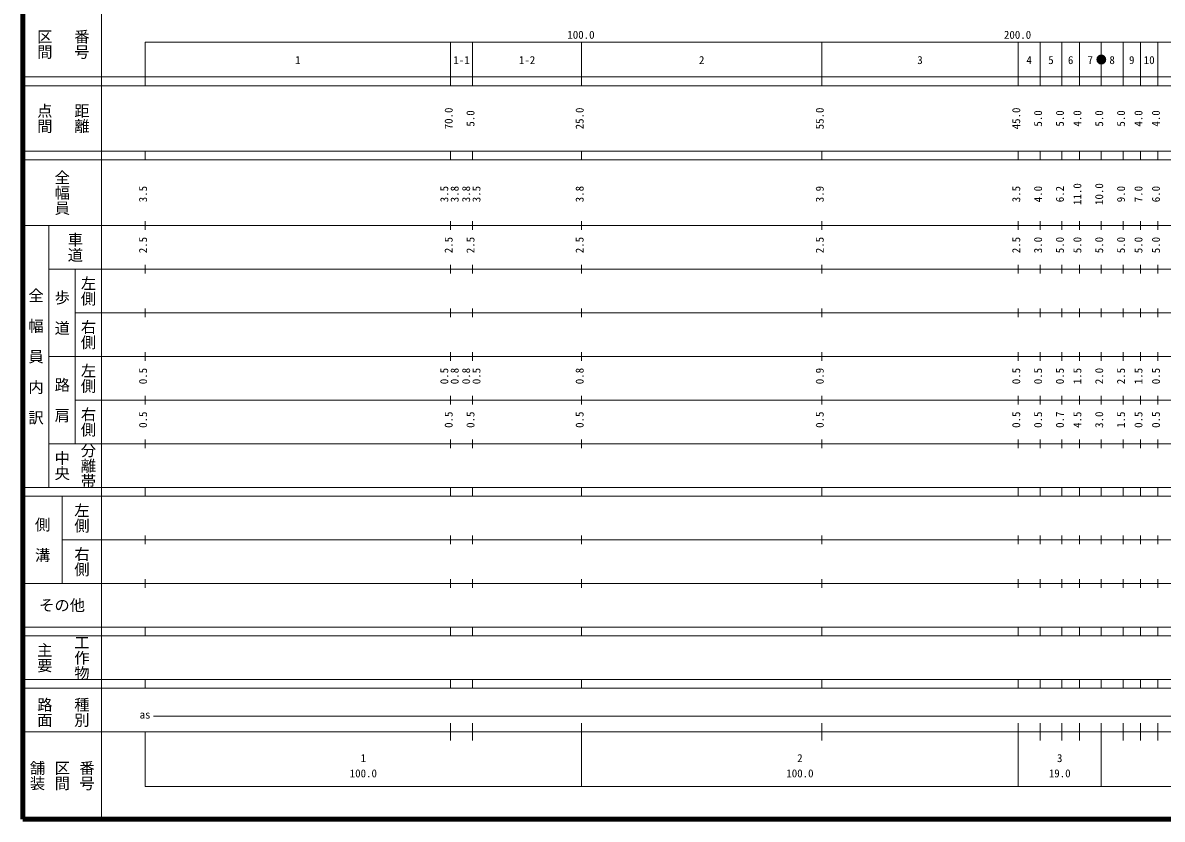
# Model space of a CAD drawing. Units: millimetres on the paper, enlarged 1000 times. Extents: x 40000 to 680000, y 20000 to 380000.
# Drawn here: x 40000 to 300978, y 20000 to 202409 of the extents above; entities that cross this region are included whole.
import ezdxf
from ezdxf.enums import TextEntityAlignment as Align

# ---------------------------------------------------------------- set-up
doc = ezdxf.new("R2010")
doc.units = ezdxf.units.MM
doc.header["$LTSCALE"] = 1000
doc.layers.add('M-TTL', color=2, linetype='Continuous', lineweight=140)
doc.layers.add('M-TTL-BAND', color=7, linetype='Continuous', lineweight=13)
doc.styles.add('@ＭＳ ゴシック', font='')
doc.styles.add('ＭＳ ゴシック', font='')
doc.styles.get('@ＭＳ ゴシック').set_extended_font_data('@MS Gothic')
doc.styles.get('ＭＳ ゴシック').set_extended_font_data('MS Gothic')

msp = doc.modelspace()

# ---------------------------------------------------------------- linework, layer by layer
at = {"layer": 'M-TTL'}
for p, q in [((40000, 380000), (40000, 20000)), ((40000, 20000), (680000, 20000))]:
    msp.add_line(p, q, dxfattribs=at)
at = {"layer": 'M-TTL-BAND'}
for p, q in [((58000, 370000), (58000, 20000)), ((68000, 198000), (579000, 198000)), ((68000, 198000), (68000, 188000)), ((138000, 188000), (138000, 198000)), ((143000, 188000), (143000, 198000)), ((168000, 188000), (168000, 198000)), ((223000, 188000), (223000, 198000)), ((268000, 188000), (268000, 198000)), ((273000, 188000), (273000, 198000)), ((278000, 188000), (278000, 198000)), ((282000, 188000), (282000, 198000)), ((287000, 188000), (287000, 198000)), ((292000, 188000), (292000, 198000)), ((296000, 188000), (296000, 198000)), ((300000, 188000), (300000, 198000)), ((40000, 190000), (579000, 190000)), ((40000, 188000), (579000, 188000)), ((40000, 173000), (579000, 173000)), ((68000, 171000), (68000, 173000)), ((138000, 171000), (138000, 173000)), ((143000, 171000), (143000, 173000)), ((168000, 171000), (168000, 173000)), ((223000, 171000), (223000, 173000)), ((268000, 171000), (268000, 173000)), ((273000, 171000), (273000, 173000)), ((278000, 171000), (278000, 173000)), ((282000, 171000), (282000, 173000)), ((287000, 171000), (287000, 173000)), ((292000, 171000), (292000, 173000)), ((296000, 171000), (296000, 173000)), ((300000, 171000), (300000, 173000)), ((40000, 171000), (579000, 171000)), ((68000, 155000), (68000, 157000)), ((138000, 155000), (138000, 157000)), ((143000, 155000), (143000, 157000)), ((168000, 155000), (168000, 157000)), ((223000, 155000), (223000, 157000)), ((268000, 155000), (268000, 157000)), ((273000, 155000), (273000, 157000)), ((278000, 155000), (278000, 157000)), ((282000, 155000), (282000, 157000)), ((287000, 155000), (287000, 157000)), ((292000, 155000), (292000, 157000)), ((296000, 155000), (296000, 157000)), ((300000, 155000), (300000, 157000)), ((40000, 156000), (579000, 156000)), ((46000, 96000), (46000, 156000)), ((68000, 145000), (68000, 147000)), ((138000, 145000), (138000, 147000)), ((143000, 145000), (143000, 147000)), ((168000, 145000), (168000, 147000)), ((223000, 145000), (223000, 147000)), ((268000, 145000), (268000, 147000)), ((273000, 145000), (273000, 147000)), ((278000, 145000), (278000, 147000)), ((282000, 145000), (282000, 147000)), ((287000, 145000), (287000, 147000)), ((292000, 145000), (292000, 147000)), ((296000, 145000), (296000, 147000)), ((300000, 145000), (300000, 147000)), ((46000, 146000), (579000, 146000)), ((52000, 146000), (52000, 106000)), ((52000, 136000), (579000, 136000)), ((68000, 135000), (68000, 137000)), ((138000, 135000), (138000, 137000)), ((143000, 135000), (143000, 137000)), ((168000, 135000), (168000, 137000)), ((223000, 135000), (223000, 137000)), ((268000, 135000), (268000, 137000)), ((273000, 135000), (273000, 137000)), ((278000, 135000), (278000, 137000)), ((282000, 135000), (282000, 137000)), ((287000, 135000), (287000, 137000)), ((292000, 135000), (292000, 137000)), ((296000, 135000), (296000, 137000)), ((300000, 135000), (300000, 137000)), ((46000, 126000), (579000, 126000)), ((68000, 125000), (68000, 127000)), ((138000, 125000), (138000, 127000)), ((143000, 125000), (143000, 127000)), ((168000, 125000), (168000, 127000)), ((223000, 125000), (223000, 127000)), ((268000, 125000), (268000, 127000)), ((273000, 125000), (273000, 127000)), ((278000, 125000), (278000, 127000)), ((282000, 125000), (282000, 127000)), ((287000, 125000), (287000, 127000)), ((292000, 125000), (292000, 127000)), ((296000, 125000), (296000, 127000)), ((300000, 125000), (300000, 127000)), ((52000, 116000), (579000, 116000)), ((68000, 115000), (68000, 117000)), ((138000, 115000), (138000, 117000)), ((143000, 115000), (143000, 117000)), ((168000, 115000), (168000, 117000)), ((223000, 115000), (223000, 117000)), ((268000, 115000), (268000, 117000)), ((273000, 115000), (273000, 117000)), ((278000, 115000), (278000, 117000)), ((282000, 115000), (282000, 117000)), ((287000, 115000), (287000, 117000)), ((292000, 115000), (292000, 117000)), ((296000, 115000), (296000, 117000)), ((300000, 115000), (300000, 117000)), ((46000, 106000), (579000, 106000)), ((68000, 105000), (68000, 107000)), ((138000, 105000), (138000, 107000)), ((143000, 105000), (143000, 107000)), ((168000, 105000), (168000, 107000)), ((223000, 105000), (223000, 107000)), ((268000, 105000), (268000, 107000)), ((273000, 105000), (273000, 107000)), ((278000, 105000), (278000, 107000)), ((282000, 105000), (282000, 107000)), ((287000, 105000), (287000, 107000)), ((292000, 105000), (292000, 107000)), ((296000, 105000), (296000, 107000)), ((300000, 105000), (300000, 107000)), ((40000, 96000), (579000, 96000)), ((40000, 94000), (579000, 94000)), ((49000, 94000), (49000, 74000)), ((68000, 94000), (68000, 96000)), ((138000, 94000), (138000, 96000)), ((143000, 94000), (143000, 96000)), ((168000, 94000), (168000, 96000)), ((223000, 94000), (223000, 96000)), ((268000, 94000), (268000, 96000)), ((273000, 94000), (273000, 96000)), ((278000, 94000), (278000, 96000)), ((282000, 94000), (282000, 96000)), ((287000, 94000), (287000, 96000)), ((292000, 94000), (292000, 96000)), ((296000, 94000), (296000, 96000)), ((300000, 94000), (300000, 96000)), ((49000, 84000), (579000, 84000)), ((68000, 83000), (68000, 85000)), ((138000, 83000), (138000, 85000)), ((143000, 83000), (143000, 85000)), ((168000, 83000), (168000, 85000)), ((223000, 83000), (223000, 85000)), ((268000, 83000), (268000, 85000)), ((273000, 83000), (273000, 85000)), ((278000, 83000), (278000, 85000)), ((282000, 83000), (282000, 85000)), ((287000, 83000), (287000, 85000)), ((292000, 83000), (292000, 85000)), ((296000, 83000), (296000, 85000)), ((300000, 83000), (300000, 85000)), ((40000, 74000), (579000, 74000)), ((68000, 73000), (68000, 75000)), ((138000, 73000), (138000, 75000)), ((143000, 73000), (143000, 75000)), ((168000, 73000), (168000, 75000)), ((223000, 73000), (223000, 75000)), ((268000, 73000), (268000, 75000)), ((273000, 73000), (273000, 75000)), ((278000, 73000), (278000, 75000)), ((282000, 73000), (282000, 75000)), ((287000, 73000), (287000, 75000)), ((292000, 73000), (292000, 75000)), ((296000, 73000), (296000, 75000)), ((300000, 73000), (300000, 75000)), ((40000, 64000), (579000, 64000)), ((68000, 62000), (68000, 64000)), ((138000, 62000), (138000, 64000)), ((143000, 62000), (143000, 64000)), ((168000, 62000), (168000, 64000)), ((223000, 62000), (223000, 64000)), ((268000, 62000), (268000, 64000)), ((273000, 62000), (273000, 64000)), ((278000, 62000), (278000, 64000)), ((282000, 62000), (282000, 64000)), ((287000, 62000), (287000, 64000)), ((292000, 62000), (292000, 64000)), ((296000, 62000), (296000, 64000)), ((300000, 62000), (300000, 64000)), ((40000, 62000), (579000, 62000)), ((40000, 52000), (579000, 52000)), ((40000, 50000), (579000, 50000)), ((68000, 50000), (68000, 52000)), ((138000, 50000), (138000, 52000)), ((143000, 50000), (143000, 52000)), ((168000, 50000), (168000, 52000)), ((223000, 50000), (223000, 52000)), ((268000, 50000), (268000, 52000)), ((273000, 50000), (273000, 52000)), ((278000, 50000), (278000, 52000)), ((282000, 50000), (282000, 52000)), ((287000, 50000), (287000, 52000)), ((292000, 50000), (292000, 52000)), ((296000, 50000), (296000, 52000)), ((300000, 50000), (300000, 52000)), ((69953, 43631), (569205, 43631)), ((138000, 38000), (138000, 42000)), ((143000, 38000), (143000, 42000)), ((168000, 27500), (168000, 42000)), ((223000, 38000), (223000, 42000)), ((268000, 27500), (268000, 42000)), ((273000, 38000), (273000, 42000)), ((278000, 38000), (278000, 42000)), ((282000, 38000), (282000, 42000)), ((287000, 27500), (287000, 42000)), ((292000, 38000), (292000, 42000)), ((296000, 38000), (296000, 42000)), ((300000, 38000), (300000, 42000)), ((40000, 40000), (579000, 40000)), ((68000, 40000), (68000, 27500)), ((68000, 27500), (579000, 27500))]:
    msp.add_line(p, q, dxfattribs=at)

# ---------------------------------------------------------------- texts
at = {"layer": 'M-TTL-BAND', "style": '@ＭＳ ゴシック'}
for s, p in [('区間', (45000, 197500)), ('番号', (53500, 197500)), ('点間', (45000, 180500)), ('距離', (53500, 180500)), ('全幅員', (49000, 163500)), ('車道', (52000, 151000)), ('左側', (55000, 141000)), ('全\u3000幅\u3000員\u3000内\u3000訳', (43000, 126000)), ('歩\u3000道', (49000, 136000)), ('右側', (55000, 131000)), ('左側', (55000, 121000)), ('路\u3000肩', (49000, 116000)), ('右側', (55000, 111000)), ('分離帯', (55000, 101000)), ('中央', (49000, 101000)), ('左側', (53500, 89000)), ('側\u3000溝', (44500, 84000)), ('右側', (53500, 79000)), ('主要', (45000, 57000)), ('工作物', (53500, 57000)), ('路面', (45000, 44500)), ('種別', (53500, 44500)), ('舗装', (43333, 30000)), ('区間', (49000, 30000)), ('番号', (54667, 30000))]:
    msp.add_text(s, height=2566, rotation=270, dxfattribs=at).set_placement(p, align=Align.MIDDLE_CENTER)
at = {"layer": 'M-TTL-BAND', "style": 'ＭＳ ゴシック'}
for s, p in [('100.0', (167844, 198195)), ('200.0', (267844, 198195)), ('1', (103000, 192405)), ('1-1', (140500, 192405)), ('1-2', (155500, 192405)), ('2', (195500, 192405)), ('3', (245500, 192405)), ('4', (270500, 192405)), ('5', (275500, 192405)), ('6', (280000, 192405)), ('7', (284500, 192405)), ('8', (289500, 192405)), ('9', (294000, 192405)), ('10', (298000, 192405)), ('as', (68000, 42500)), ('1', (118000, 32523)), ('2', (218000, 32523)), ('3', (277500, 32523)), ('100.0', (118000, 29033)), ('100.0', (218000, 29033)), ('19.0', (277500, 29033))]:
    msp.add_text(s, height=1833, dxfattribs=at).set_placement(p, align=Align.BOTTOM_CENTER)
at = {"layer": 'M-TTL-BAND', "style": '@ＭＳ ゴシック'}
msp.add_text('●', height=1833, dxfattribs=at).set_placement((288280, 192471), align=Align.BOTTOM_RIGHT)
at = {"layer": 'M-TTL-BAND', "style": 'ＭＳ ゴシック'}
for s, p in [('70.0', (139000, 180500)), ('25.0', (169000, 180500)), ('55.0', (224000, 180500)), ('45.0', (269000, 180500)), ('5.0', (144000, 180500)), ('5.0', (274000, 180500)), ('5.0', (279000, 180500)), ('4.0', (283000, 180500)), ('5.0', (288000, 180500)), ('5.0', (293000, 180500)), ('4.0', (297000, 180500)), ('4.0', (301000, 180500)), ('3.5', (69000, 163174)), ('3.5', (138000, 163174)), ('3.8', (140370, 163174)), ('3.8', (143000, 163174)), ('3.5', (145370, 163174)), ('3.8', (169000, 163174)), ('3.9', (224000, 163174)), ('3.5', (269000, 163174)), ('4.0', (274000, 163174)), ('6.2', (279000, 163174)), ('11.0', (283000, 163174)), ('10.0', (288000, 163174)), ('9.0', (293000, 163174)), ('7.0', (297000, 163174)), ('6.0', (301000, 163174)), ('2.5', (69000, 151500)), ('2.5', (139000, 151500)), ('2.5', (144000, 151500)), ('2.5', (169000, 151500)), ('2.5', (224000, 151500)), ('2.5', (269000, 151500)), ('3.0', (274000, 151500)), ('5.0', (279000, 151500)), ('5.0', (283000, 151500)), ('5.0', (288000, 151500)), ('5.0', (293000, 151500)), ('5.0', (297000, 151500)), ('5.0', (301000, 151500)), ('0.5', (69000, 121500)), ('0.5', (138000, 121500)), ('0.8', (140370, 121500)), ('0.8', (143000, 121500)), ('0.5', (145370, 121500)), ('0.8', (169000, 121500)), ('0.9', (224000, 121500)), ('0.5', (269000, 121500)), ('0.5', (274000, 121500)), ('0.5', (279000, 121500)), ('1.5', (283000, 121500)), ('2.0', (288000, 121500)), ('2.5', (293000, 121500)), ('1.5', (297000, 121500)), ('0.5', (301000, 121500)), ('0.5', (69000, 111500)), ('0.5', (139000, 111500)), ('0.5', (144000, 111500)), ('0.5', (169000, 111500)), ('0.5', (224000, 111500)), ('0.5', (269000, 111500)), ('0.5', (274000, 111500)), ('0.7', (279000, 111500)), ('4.5', (283000, 111500)), ('3.0', (288000, 111500)), ('1.5', (293000, 111500)), ('0.5', (297000, 111500)), ('0.5', (301000, 111500))]:
    msp.add_text(s, height=1833, rotation=90, dxfattribs=at).set_placement(p, align=Align.BOTTOM_CENTER)
msp.add_text('その他', height=2566, dxfattribs=at).set_placement((49000, 69000), align=Align.MIDDLE_CENTER)

doc.saveas('drawing.dxf')
